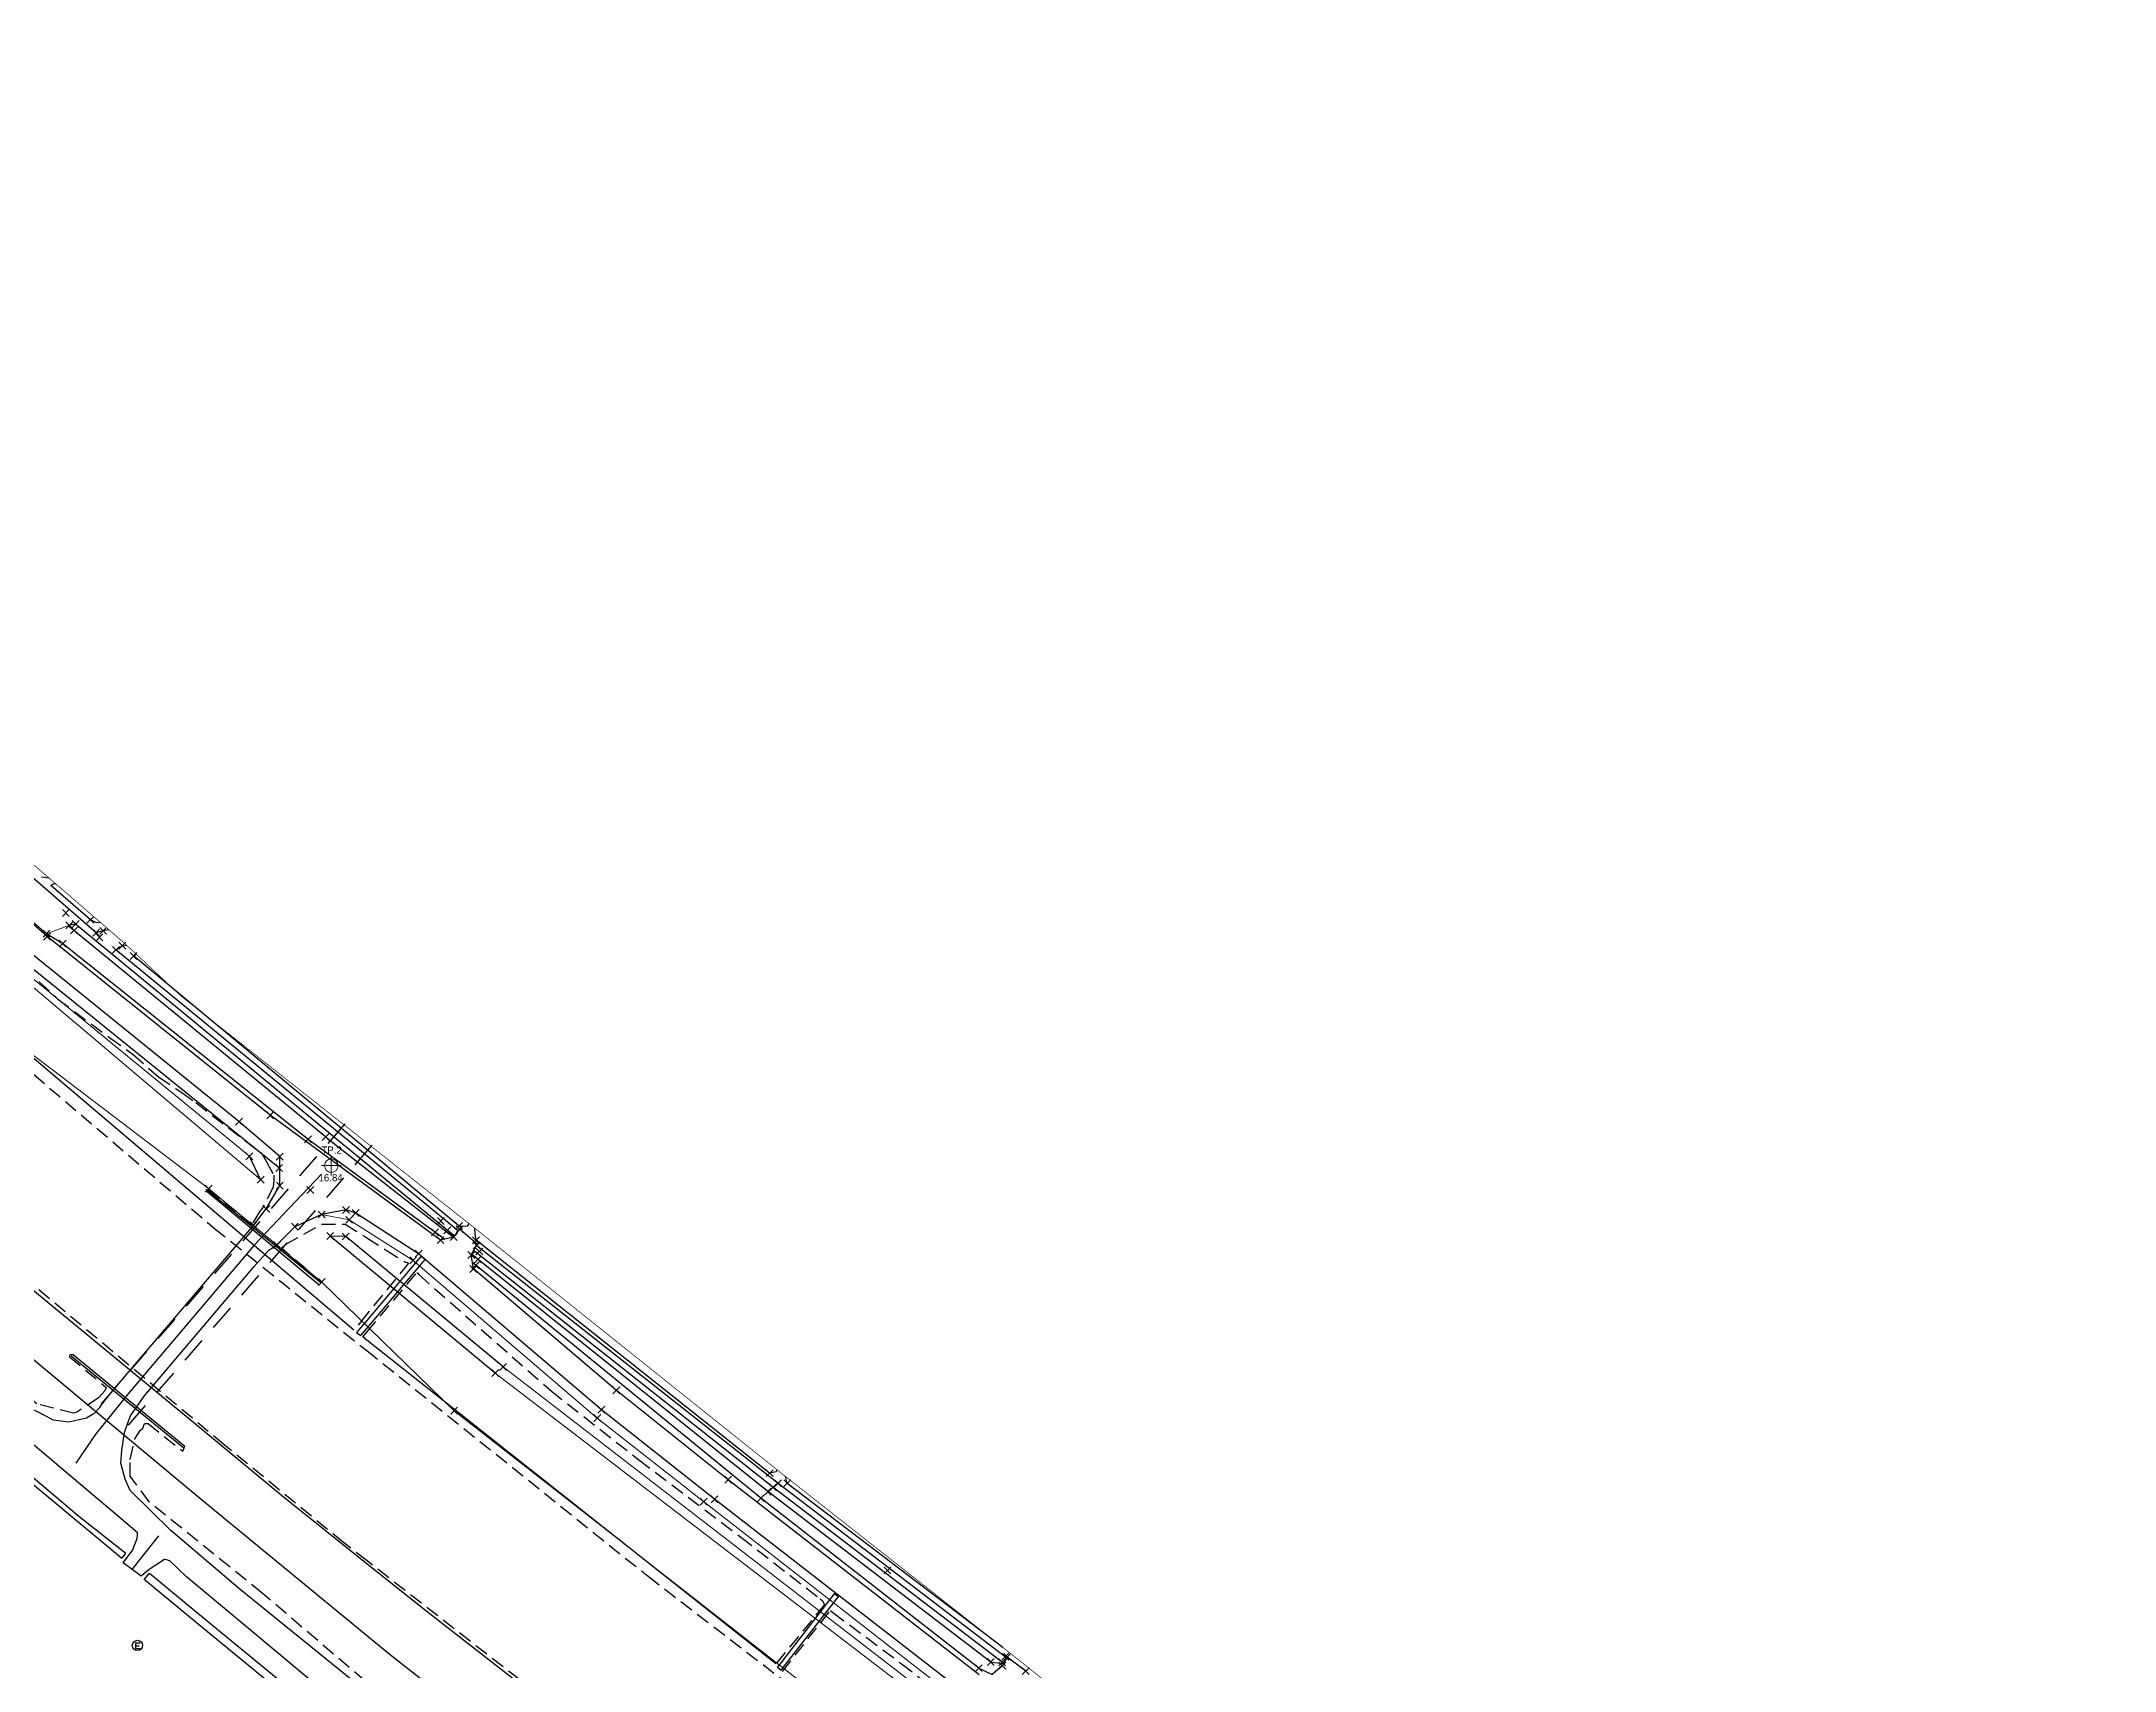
# Model space of a CAD drawing. Header units: millimetres. Extents: x 209513 to 211421, y 268482 to 269727.
# Drawn here: x 210070.6 to 210370.8, y 268719.8 to 268955.9 of the extents above; entities that cross this region are included whole.
import ezdxf
from ezdxf.enums import TextEntityAlignment as Align

# ---------------------------------------------------------------- set-up
doc = ezdxf.new("R2010")
doc.units = ezdxf.units.MM
doc.header["$MEASUREMENT"] = 0
doc.header["$PDMODE"] = 3
doc.header["$PDSIZE"] = 0.5
for name, pattern in [('7P5M5', [12.5, 7.5, -5]), ('AD0024', [3, 2, -1]), ('AZ071', [3, 2, -1])]:
    doc.linetypes.add(name, pattern=pattern)
doc.layers.get('0').update_dxf_attribs({"linetype": 'CONTINUOUS'})
doc.layers.add('00-구역계', color=8, linetype='CONTINUOUS', plot=False)
for name, color, linetype, lineweight in [('BOX', 8, 'CONTINUOUS', 0), ('도근점', 8, 'CONTINUOUS', 0), ('측점', 8, 'CONTINUOUS', 0)]:
    doc.layers.add(name, color=color, linetype=linetype, lineweight=lineweight)
for name, color, linetype in [('구조물', 8, 'CONTINUOUS'), ('측구', 8, 'CONTINUOUS'), ('콘크리트포장', 8, 'CONTINUOUS'), ('현황', 8, 'CONTINUOUS'), ('현황-height', 8, 'CONTINUOUS'), ('현황1', 8, 'CONTINUOUS')]:
    doc.layers.add(name, color=color, linetype=linetype)
doc.layers.get('0').off()
doc.styles.add('Style-WORKING', font='WORKING.shx')

# ---------------------------------------------------------------- blocks, each defined once
blk = doc.blocks.new('AZ0202')
at = {"layer": '현황-height'}
for points in [[(-0.2950207600387502, 0.3782051360497327), (0.3696551049048793, 0.3782051360497327)], [(-0.2950207600387502, 0.3782051360497327), (-0.2950207600387502, -0.4423076852153125)], [(-0.2950207600387502, -0.03205127458278945), (0.2414015240673919, -0.03205127458278945)], [(-0.2950207600387502, -0.4423076852153125), (0.3696551049048793, -0.4423076852153125)]]:
    blk.add_lwpolyline(points, dxfattribs=at)
blk.add_circle((0, 0), 0.75, dxfattribs=at)
blk = doc.blocks.new('nfng')
at = {"layer": '도근점', "lineweight": 0}
for points in [[(195018.505, 431932.3304681596), (195018.505, 431931.501), (195018.505, 431930.6715318404)], [(195017.6755318405, 431931.501), (195018.505, 431931.501), (195019.3344681596, 431931.501)]]:
    blk.add_lwpolyline(points, dxfattribs=at)
blk.add_circle((195018.505, 431931.501), 0.5742378270369954, dxfattribs=at)

msp = doc.modelspace()

# ---------------------------------------------------------------- linework, layer by layer
at = {"layer": '00-구역계', "ltscale": 16, "const_width": 0.1, "flags": 128}
msp.add_lwpolyline([(210375.261345, 268612.09998), (210361.412, 268621.806), (210345.113, 268632.995), (210342.279, 268634.942), (210315.917, 268653.117), (210314.227, 268654.262), (210288.935, 268671.394), (210276.936, 268679.258), (210252.173, 268694.545), (210236.541, 268701.938), (210227.161, 268709.418), (210215.748, 268718.473), (210212.359, 268721.187), (210177.906, 268748.3), (210133.389, 268783.903), (210090.886, 268817.5), (210082.663, 268825.18), (210079.313, 268828.079), (210069.5, 268836.567)], dxfattribs=at)
at = {"layer": 'BOX', "lineweight": 0}
for p, q in [((210071.334, 268826.602, 17.568), (210069.333, 268828.333, 17.528)), ((210074.639, 268827.813, 15.606), (210071.334, 268826.602, 17.568))]:
    msp.add_line(p, q, dxfattribs=at)
at = {"layer": '구조물', "linetype": '7P5M5', "ltscale": 0.5}
for points in [[(210114.5193762794, 268799.0453904561), (210078.4218676269, 268757.5669892866)], [(210118.4398952034, 268795.9339734411), (210082.1935741681, 268754.2845770994)]]:
    msp.add_lwpolyline(points, dxfattribs=at)
at = {"layer": '측구', "lineweight": -3}
for p, q in [((210133.634, 268781.439, 15.777), (210177.275, 268746.976, 15.941)), ((210177.275, 268746.976, 15.941), (210210.4089855776, 268721.6797701577, 16.06081321818854))]:
    msp.add_line(p, q, dxfattribs=at)
at = {"layer": '측구', "lineweight": -3, "extrusion": (0.001295857226611187, 0.004692043365696246, 0.9999881526713718), "elevation": 1549.218406282102}
msp.add_lwpolyline([(210130.7756276011, 268779.2375192411), (210081.1823290929, 268819.9570884368), (210082.0983348032, 268820.5510997888)], dxfattribs=at)
at = {"layer": '측구', "lineweight": -3}
for points in [[(210079.534, 268827.011, 15.664), (210078.525, 268826.74, 15.638), (210047.9369204192, 268853.3071394786, 15.53922256324832)], [(210130.4174905966, 268782.8085096953, 15.79667936819548), (210129.387, 268783.605, 15.77), (210075.542, 268827.992, 15.604), (210075.24, 268827.942, 15.611), (210074.639, 268827.813, 15.606)], [(210209.953108105, 268720.8636446823, 16.03811014903416), (210176.539, 268746.394, 16.021), (210176.539, 268746.394, 16.021), (210133.1823496126, 268780.6722461528, 15.86614828476559)]]:
    msp.add_polyline3d(points, dxfattribs=at)
at = {"layer": '측점', "lineweight": -3}
for p in [(210074.134, 268829.592, 15), (210075.542, 268827.992, 15.604), (210077.683, 268828.61, 15.545), (210071.334, 268826.602, 17.568), (210071.417, 268826.17, 17.688), (210073.681, 268825.14, 17.513), (210074.639, 268827.813, 15.606), (210075.306, 268827.056, 15.676), (210078.525, 268826.74, 15.638), (210079.004, 268826.056, 15.035), (210079.534, 268827.011, 15.664), (210081.379, 268824.267, 15.648), (210082.295, 268824.861, 15.643), (210083.93, 268823.377, 15.732), (210099.201, 268799.376, 16.896), (210103.723, 268800.297, 16.806), (210109.209, 268796.799, 16.894), (210111.749, 268797.146, 15.765), (210100.716, 268794.35, 18.5), (210105.022, 268792.652, 17.151), (210105.107, 268794.294, 16.91), (210094.81, 268789.668, 22.482), (210102.33, 268790.975, 18.621), (210105.128, 268790.095, 17.235), (210109.54, 268789.463), (210103.155, 268786.724, 17.65), (210111.171, 268785.906, 17.095), (210114.707, 268786.564, 16.85), (210116.105, 268786.126, 16.732), (210101.309, 268784.337, 17.825), (210107.29, 268784.147, 17.549), (210115.158, 268785.144, 16.895), (210127.589, 268783.331, 16.387), (210128.437, 268784.985, 15.192), (210129.387, 268783.605, 15.77), (210131.073, 268784.24, 15.776), (210131.149, 268783.783, 15.923), (210104.701, 268781.497, 17.828), (210112.405, 268782.791, 18.753), (210114.669, 268782.724, 18.545), (210125.213, 268780.234, 16.515), (210128.392, 268782.197, 16.32), (210130.294, 268782.644, 16.05), (210132.841, 268780.049, 16.169), (210133.535, 268782.176, 15.761), (210133.634, 268781.439, 15.777), (210134.02, 268780.552, 15.19), (210124.431, 268779.256, 16.513), (210133.15, 268778.021, 16.384), (210133.488, 268778.547, 16.355), (210133.83, 268779.406, 15.91), (210111.201, 268776.131, 22.677), (210136.322, 268762.933, 18.687), (210137.451, 268763.824, 18.558), (210153.869, 268760.422, 16.583), (210130.37, 268757.482, 23.921), (210151.089, 268756.42, 16.903), (210151.698, 268757.626, 16.684), (210170.054, 268747.485, 16.723), (210176.054, 268748.43, 16.739), (210177.275, 268746.976, 15.941), (210178.612, 268746.986, 15.774), (210166.498, 268744.306, 16.988), (210168.073, 268744.652, 16.797), (210174.786, 268744.807, 17.85), (210175.797, 268745.767, 16.014), (210176.539, 268746.394, 16.021), (210193.132, 268734.334, 15.375), (210206.351, 268720.174, 18.351), (210208.09, 268721.056, 16.193), (210209.738, 268721.028, 16.038), (210209.774, 268720.543, 16.745), (210210.189, 268721.851, 16.06), (210210.47, 268721.789, 16.608), (210213.154, 268719.743, 16.62)]:
    msp.add_point(p, dxfattribs=at)
at = {"layer": '콘크리트포장', "lineweight": -3}
for points in [[(210101.309, 268784.337, 17.825), (210103.155, 268786.724, 17.65), (210105.128, 268790.095, 17.235), (210105.107, 268794.294, 16.91), (210099.201, 268799.376, 16.896), (210069.046, 268823.754, 17.693), (210066.429, 268825.934, 17.705), (210053.644, 268838.888, 16.428), (210028.032, 268861.46, 16.404), (209996.508, 268888.878, 16.53), (209970.583, 268911.019, 16.624), (209954.609, 268923.583, 17.156), (209940.307, 268937.621, 16.736), (209922.76, 268953.425, 16.689), (209919.9880000002, 268955.079, 16.87699999998815)], [(210206.385, 268719.225, 17.245), (210170.054, 268747.485, 16.723), (210153.869, 268760.422, 16.583), (210133.15, 268778.021, 16.384), (210132.841, 268780.049, 16.169), (210133.685, 268781.59, 15.93), (210131.149, 268783.783, 15.923), (210130.294, 268782.644, 16.05), (210128.392, 268782.197, 16.32), (210103.723, 268800.297, 16.806), (210071.417, 268826.17, 17.688), (210068.992, 268828.341, 17.75)], [(210265.539, 268673.157, 16.893), (210238.18, 268692.093, 16.855), (210214.187, 268708.878, 17.314), (210168.073, 268744.652, 16.797), (210151.698, 268757.626, 16.684), (210125.213, 268780.234, 16.515), (210116.105, 268786.126, 16.732), (210114.707, 268786.564, 16.85), (210111.171, 268785.906, 17.095), (210107.29, 268784.147, 17.549), (210104.701, 268781.497, 17.828)], [(210213.154, 268719.743, 16.62), (210210.47, 268721.789, 16.608), (210209.774, 268720.543, 16.745), (210208.268, 268719.267, 17.125)]]:
    msp.add_polyline3d(points, dxfattribs=at)
at = {"layer": '현황', "lineweight": 0}
for p, q in [((210067.204, 268820.688, 18.702), (210102.33, 268790.975, 18.621)), ((210100.716, 268794.35, 18.5), (210067.499, 268821.614, 18.576)), ((210094.81, 268789.668, 22.482), (210061.237, 268815.192, 23.905)), ((210111.201, 268776.131, 22.677), (210094.81, 268789.668, 22.482)), ((210115.158, 268785.144, 16.895), (210111.171, 268785.906, 17.095)), ((210124.431, 268779.256, 16.513), (210115.158, 268785.144, 16.895)), ((210151.089, 268756.42, 16.903), (210124.431, 268779.256, 16.513)), ((210207.285, 268708.511, 18.812), (210136.3220000001, 268762.9330000003, 18.68700000000007)), ((210137.451, 268763.824, 18.558), (210207.807, 268709.553, 18.751)), ((210202.246, 268701.265, 23.993), (210130.37, 268757.482, 23.921)), ((210166.498, 268744.306, 16.988), (210151.089, 268756.42, 16.903)), ((210213.363, 268707.817, 17.526), (210166.498, 268744.306, 16.988))]:
    msp.add_line(p, q, dxfattribs=at)
at = {"layer": '현황', "lineweight": -3}
for p, q in [((210111.749, 268797.146, 15.765), (210130.294, 268782.644, 16.05)), ((210208.09, 268721.056, 16.193), (210209.953108105, 268720.8636446823, 16.03811014903416)), ((210206.351, 268720.174, 18.351), (210208.268, 268719.267, 17.125))]:
    msp.add_line(p, q, dxfattribs=at)
at = {"layer": '현황', "linetype": 'Continuous'}
msp.add_line((210178.612, 268746.986, 15.774), (210209.829, 268723.215, 15.806), dxfattribs=at)
at = {"layer": '현황', "linetype": 'AD0024'}
for points in [[(210117.7538404583, 268735.7154414549), (210114.34092991, 268738.375576827), (210097.06101367, 268752.535899694), (210046.571263607, 268794.786819844), (210008.631462265, 268827.927490263), (209963.889931363, 268866.922992263), (209952.811745969, 268876.578430574), (209925.721872943, 268899.4988645), (209921.511903285, 268904.048934929), (209918.621912141, 268906.078978544), (209910.561919288, 268910.139093089), (209901.911920225, 268913.889212885), (209892.321930629, 268918.919348314), (209879.89196027, 268926.949528064), (209876.531947069, 268927.169569081), (209876.131942065, 268926.879572793), (209875.971937634, 268926.539573448), (209875.921933932, 268926.219572863), (209876.001930833, 268925.899570721), (209876.231928756, 268925.609566894), (209882.871889298, 268919.139462972), (209895.351836849, 268909.009273236), (209904.101793759, 268901.349136487), (209912.381759747, 268894.739008446)], [(209933.652188548, 268925.018876526), (209961.742043811, 268899.988425825), (209999.892936317, 268866.964025039), (210008.841809282, 268859.217644675), (210042.08162972, 268829.517065379), (210095.651358862, 268783.906103627), (210117.7186831647, 268766.1885750643)], [(210117.7186831647, 268766.1885750643), (210158.451096147, 268733.485122641), (210207.170922296, 268696.024442437), (210265.660730518, 268652.563635085), (210277.7922657774, 268643.8878470456)], [(210238.386764475, 268643.8415636583), (210196.310630701, 268674.974414472), (210151.650789856, 268709.295037867), (210117.7538404583, 268735.7154414549)]]:
    msp.add_lwpolyline(points, dxfattribs=at)
at = {"layer": '현황', "linetype": 'Continuous'}
for points in [[(210115.831281983, 268769.145743432), (210026.021733952, 268845.407355725)], [(210071.6995625268, 268834.6644333305), (210070.5988709455, 268834.7820792378)], [(210071.9773134629, 268833.5811050071), (210072.271812969, 268833.816698982), (210072.6250208527, 268833.8639349844)], [(210079.1603556965, 268828.2110335114), (210078.871779674, 268828.186581648), (210078.491778198, 268828.206586685), (210077.683, 268828.61)], [(210009.651443052, 268825.777466234), (210010.961438182, 268824.807444344), (210012.34143727, 268824.167423186), (210035.891312402, 268803.437007509), (210069.071145135, 268775.246411048), (210092.67103093, 268755.785978909), (210105.350967901, 268745.235742379), (210117.7543036089, 268735.3139984747)], [(210083.93, 268823.377), (210084.3216649794, 268823.6308637916)], [(210094.621414127, 268789.246148797), (210110.831333706, 268775.705850755)], [(210111.121337785, 268775.955848354), (210094.641415668, 268789.376149294)], [(210068.650951291, 268758.036320068), (210072.270946219, 268756.166260072), (210074.560952969, 268755.876227114), (210077.140970364, 268756.426194966), (210077.990980326, 268756.986186542), (210078.270983335, 268757.14618363), (210079.060995498, 268757.926177297), (210079.311001055, 268758.32617617), (210080.721027771, 268760.166167475), (210101.309, 268784.337)], [(210132.4902530621, 268784.613425167), (210132.251533069, 268784.195675176), (210131.073, 268784.24)], [(210133.535, 268782.176), (210133.501520194, 268782.485653147), (210133.401526542, 268783.0956578), (210133.3644153559, 268783.9224332232)], [(210117.7758229821, 268716.6617455438), (210117.44070247, 268716.935403093), (210099.39078917, 268731.595743764), (210089.320840988, 268740.115933516), (210083.450880493, 268745.926048197), (210082.730895588, 268747.556067496), (210082.080918581, 268749.866089719), (210082.250940001, 268751.716098023), (210082.638585921, 268754.331124754), (210083.096974286, 268755.705882394), (210083.501427806, 268756.757161922), (210085.48815532, 268759.605268239), (210101.392363224, 268778.380419876), (210103.526850364, 268780.766722393), (210104.701, 268781.497)], [(210074.921061512, 268765.456276585), (210091.250982879, 268752.045976489)], [(210075.241064248, 268765.57627292), (210091.360986493, 268752.325976616)], [(210117.7169142152, 268767.7218397268), (210117.131276892, 268768.185719968)], [(210176.96104743, 268720.794873631), (210117.7169142152, 268767.7218397268)], [(210117.7816690734, 268711.5945545349), (210111.720673961, 268716.585481431), (210100.860729398, 268725.695688286), (210091.620776075, 268733.425862605), (210089.20079135, 268735.725909627), (210089.000791153, 268735.785912752), (210088.750790968, 268735.865916688), (210088.43079014, 268735.91592142), (210086.180764075, 268734.455944186), (210085.06074849, 268733.495954196), (210082.420758536, 268735.416001933), (210083.820785726, 268737.305993399), (210083.960791475, 268737.76599411), (210084.460807169, 268738.975994166), (210084.510813314, 268739.505996533), (210084.490816137, 268739.765998311), (210082.410827128, 268741.556037388), (210061.860931353, 268758.906417607)], [(210177.1215407018, 268748.92738065), (210177.121364324, 268748.925043991), (210177.021360556, 268748.635043145), (210176.054, 268748.43)], [(210178.612, 268746.986), (210178.612, 268746.986), (210178.3621153169, 268747.9410572493)], [(210117.7543036089, 268735.3139984747), (210126.440876279, 268728.365387918), (210179.410681073, 268687.084645014)]]:
    msp.add_lwpolyline(points, dxfattribs=at)
at = {"layer": '현황', "linetype": 'Continuous', "extrusion": (-0.0009537644976267602, 0.0008309715997454555, 0.9999991999094217), "elevation": 38.56929188255036}
msp.add_lwpolyline([(210077.6022758486, 268828.6707649835), (210071.8965827763, 268833.6418717066)], dxfattribs=at)
at = {"layer": '현황', "lineweight": -3, "extrusion": (-0.001459225586661485, 0.001197635685784514, 0.9999982181631384), "elevation": 31.08558599697604}
msp.add_lwpolyline([(210111.5483046644, 268797.3015430453), (210074.261678701, 268827.9038808162)], dxfattribs=at)
at = {"layer": '현황', "lineweight": -3, "extrusion": (-0.003490945867066969, -0.0006954673712855556, 0.999993664790977), "elevation": -904.6707208037786}
msp.add_lwpolyline([(210079.1285854778, 268826.6140041255), (210078.3085892216, 268826.4468418951)], dxfattribs=at)
at = {"layer": '현황', "lineweight": -3, "extrusion": (-0.03118067967594459, -0.003905343920925377, 0.9995061348004852), "elevation": -7584.727008215589}
msp.add_lwpolyline([(-240632.210750407, 241743.6408148569), (-240632.210750407, 241744.2716663991)], dxfattribs=at)
at = {"layer": '현황', "linetype": 'Continuous', "extrusion": (-0.0005525303868205732, 0.000458697616804123, 0.9999997421533009), "elevation": 22.96288320700575}
msp.add_lwpolyline([(210131.0496412718, 268784.2577435573), (210083.9066241566, 268823.3947476744)], dxfattribs=at)
at = {"layer": '현황', "lineweight": -3, "extrusion": (-0.01394664304547255, 0.02916351937947327, 0.9994773535629337), "elevation": 4927.27987670863}
msp.add_lwpolyline([(-305507.0698169037, -151765.377687163), (-305507.0698169037, -151769.120715616)], dxfattribs=at)
at = {"layer": '현황'}
for points in [[(210111.152740048, 268791.735473234), (210107.385945311, 268787.804926814), (210101.386877811, 268781.468225297), (210083.10459205, 268759.885718363), (210078.46642075, 268754.153137859), (210075.56995218, 268749.859588117)], [(210087.57218982, 268739.348421252), (210083.697891679, 268734.487150853)]]:
    msp.add_lwpolyline(points, dxfattribs=at)
at = {"layer": '현황', "lineweight": -3, "extrusion": (0.09424122503160921, 0.114278316484752, 0.9889686839763696), "elevation": 50535.84142682121}
msp.add_lwpolyline([(8874.1271849779, -337281.959710667), (8903.728232096299, -337282.047474527), (8905.517536498606, -337280.6432527654)], dxfattribs=at)
at = {"layer": '현황', "lineweight": -3, "extrusion": (0.001633396024379636, -0.001356257542674884, 0.9999977462889131), "elevation": -2.58896425521468}
msp.add_lwpolyline([(210136.0111559755, 268763.1766749445), (210112.0940800764, 268783.0346932099)], dxfattribs=at)
at = {"layer": '현황', "linetype": 'Continuous', "extrusion": (-0.01410982759819502, 0.01119852870784094, 0.9998377396957613), "elevation": 60.77540525802625}
msp.add_lwpolyline([(210155.3648487731, 268764.6024205929), (210112.8362817331, 268798.3505367848)], dxfattribs=at)
at = {"layer": '현황', "color": 8, "linetype": 'Continuous'}
for points in [[(210033.481006127, 268776.806899095), (210036.610989789, 268774.096842594), (210082.250765627, 268736.116008319), (210082.810775874, 268736.816004577), (210076.020806337, 268742.176129216), (210046.190957457, 268767.406677255), (210035.101009581, 268776.476875539), (210033.591019483, 268777.966903724)], [(210117.7149741487, 268769.4034226503), (210125.951444147, 268779.125702568), (210126.191448508, 268779.405702054), (210125.561450035, 268779.825710459), (210117.713635798, 268770.5634590073)], [(210117.713635798, 268770.5634590073), (210116.241280185, 268768.825735929), (210116.861278072, 268768.395724908), (210117.7149741487, 268769.4034226503)], [(210117.7873261684, 268706.6911790093), (210106.838196897, 268715.419114129), (210093.278907357, 268726.557948312), (210085.470014009, 268733.026351792), (210086.23849964, 268733.948011443), (210094.042519017, 268727.483645077), (210107.593096604, 268716.351967101), (210117.7855540326, 268708.2272054311)], [(210177.211043188, 268720.304868321), (210177.721041169, 268719.894861093), (210185.761197455, 268730.174849402), (210186.011202656, 268730.524849224), (210185.381204291, 268730.954857688), (210177.211043188, 268720.304868321)]]:
    msp.add_lwpolyline(points, dxfattribs=at)
at = {"layer": '현황', "lineweight": -3, "extrusion": (-0.06965163363484746, -0.0838220393853368, 0.9940435179836343), "elevation": -37149.9872647756}
msp.add_lwpolyline([(-10063.78029447506, 338994.168200322), (-10104.41040382633, 338992.5257554656), (-10159.3811746228, 338991.5502933075)], dxfattribs=at)
at = {"layer": '현황', "lineweight": -3, "extrusion": (0.3429165417117803, 0.4561190305959987, 0.8211964900975889), "elevation": 194666.6899740305}
msp.add_lwpolyline([(-6537.375777810172, -280106.0241847348), (-6497.343114728516, -280106.9021378086), (-6443.441961782752, -280109.5522753722)], dxfattribs=at)
at = {"layer": '현황', "lineweight": -3, "extrusion": (-0.0333043750469702, 0.0324009228572668, 0.9989199161097592), "elevation": 1733.624953669918}
msp.add_lwpolyline([(-339162.8049319098, -36755.18187644917), (-339162.8049319098, -36781.95468537913)], dxfattribs=at)
at = {"layer": '현황', "lineweight": -3}
for points in [[(210105.1155901854, 268792.5763719778, 17.14887410483197), (210068.174, 268822.428, 17.988), (210051.388, 268839.483, 16.676), (210027.271, 268860.281, 16.69), (209995.897, 268887.959, 16.784), (209969.697, 268910.009, 16.787), (209954.334, 268922.53, 17.396), (209939.827, 268936.89, 16.935), (209920.67, 268953.947, 16.899), (209916.232, 268955.883, 17.049)], [(210128.955770362, 268782.3294949273, 16.34929855421507), (210109.209, 268796.799, 16.894), (210073.681, 268825.14, 17.513), (210071.334, 268826.602, 17.568)]]:
    msp.add_polyline3d(points, dxfattribs=at)
at = {"layer": '현황1', "linetype": 'AZ071'}
for points in [[(210075.241064248, 268765.57627292), (210074.711061707, 268765.556280005), (210074.681058785, 268765.306278992), (210079.991032185, 268760.846181322), (210079.871028754, 268760.586181469), (210079.761025702, 268760.356181651), (210078.871010309, 268759.326187894), (210075.820974767, 268757.336218186), (210075.260969867, 268757.116224586), (210069.930961789, 268758.476305066), (210064.150987061, 268763.006409197), (210054.22104796, 268772.376595559), (210044.371105126, 268781.406777168), (210034.281158056, 268790.176958828), (210023.881199688, 268798.077138336), (210013.221251406, 268807.017324893), (210006.121280882, 268812.537445926), (210005.791284497, 268812.997452547), (210001.191300022, 268816.25752895), (210001.00130017, 268816.347531876), (210000.991301009, 268816.427532403), (210009.651443052, 268825.777466234)], [(210068.031658961, 268821.716685781), (210072.981629943, 268817.136595408), (210080.441600851, 268811.55646594), (210083.881588768, 268809.10640667), (210087.541568574, 268805.846339631), (210090.911558137, 268803.576281967), (210092.971550931, 268802.116246218), (210097.671530884, 268798.466162547), (210102.40151159, 268794.876078492), (210103.131500691, 268793.616061282), (210104.251483101, 268791.606034384), (210104.261474513, 268790.836029653), (210104.151463599, 268789.906025567), (210102.841428102, 268787.256027253), (210102.411418581, 268786.576028952), (210102.241415703, 268786.386030095), (210100.951386699, 268784.306034994), (210094.521417604, 268789.596152187), (210094.431416649, 268789.546153095), (210094.621414127, 268789.246148797)], [(210110.831333706, 268775.705850755), (210111.141339107, 268776.065848749), (210105.371369389, 268781.025956174), (210105.981378468, 268781.595951398), (210111.161434049, 268784.515899512), (210114.601449094, 268784.505853384), (210117.6998168622, 268782.5412375644)], [(210117.6998168622, 268782.5412375644), (210120.53143486, 268780.745762679), (210123.221429514, 268779.055727432), (210123.611430141, 268778.935723086), (210123.771430056, 268778.855721114), (210117.7126171118, 268771.4464211958)], [(210117.7155783707, 268768.8797037854), (210124.961420699, 268777.485701721), (210125.111420785, 268777.425699964), (210125.271419013, 268777.195697075), (210144.411326756, 268760.345416807), (210157.101279085, 268750.37523833), (210171.88122808, 268739.165032916), (210183.391185773, 268730.204871543), (210183.731184689, 268729.954866865), (210184.021180089, 268729.41486088), (210176.96104743, 268720.794873631)], [(210117.7126171118, 268771.4464211958), (210115.831281983, 268769.145743432)], [(210117.131276892, 268768.185719968), (210117.7155783707, 268768.8797037854)], [(210117.7741997193, 268718.0687339123), (210117.440718084, 268718.325411572), (210102.580796791, 268731.045696088), (210086.210873921, 268744.266000566), (210083.450903525, 268747.986060068), (210083.440930424, 268750.396074092), (210084.140967126, 268753.406081846), (210084.900983855, 268754.606078366), (210085.260989562, 268754.976075575), (210085.390992479, 268755.186075012), (210085.460996697, 268755.536076078), (210085.630998448, 268755.626074274), (210086.031000077, 268755.616068742), (210091.080977329, 268751.615976309), (210091.360986493, 268752.325976616)], [(210177.91103977, 268719.684858051), (210184.851174526, 268728.544847877), (210184.871174065, 268728.494847386), (210184.971174121, 268728.454846214), (210185.22117303, 268728.244842616), (210195.111140145, 268720.854705845), (210203.621108464, 268714.194586317), (210211.38108354, 268708.474479481), (210216.821065617, 268704.424404342), (210226.841035857, 268697.254267712), (210237.491004461, 268689.654122618), (210265.280927707, 268670.283746833), (210265.620926625, 268670.033742157), (210265.740926448, 268669.963740616), (210265.790925126, 268669.823739299), (210258.65077296, 268659.50374242)]]:
    msp.add_lwpolyline(points, dxfattribs=at)
at = {"layer": '현황1', "flags": 128}
msp.add_lwpolyline([(210069.1282158789, 268765.1943097948), (210094.0017341295, 268744.4246202614), (210120.8934076283, 268722.3246141247), (210139.5933170861, 268707.6012072274), (210158.5915033656, 268692.647599581), (210184.7918952754, 268672.6796621621), (210209.3201626868, 268654.5613725926), (210238.3986432088, 268632.9814665615), (210270.0292486938, 268610.6481796192), (210290.1196725185, 268596.6138441763), (210321.1590511496, 268575.5000587589), (210354.4015174384, 268553.3899396929), (210382.4071138976, 268535.2039281301), (210423.7731527411, 268509.3585685973), (210456.2111217137, 268489.9029249338), (210467.1611663541, 268483.4047250139)], dxfattribs=at)

# ---------------------------------------------------------------- block references
at = {"lineweight": 0, "xscale": 1.70625000000291, "yscale": 1.70625000000291, "zscale": 1.70625000000291}
msp.add_blockref('nfng', (-122637.7571945303, -468190.1245654798, 16.842), dxfattribs=at)
at = {"layer": '현황-height', "color": 8}
msp.add_blockref('AZ0202', (210084.500633922, 268723.465904084), dxfattribs=at)

# ---------------------------------------------------------------- texts
at = {"layer": '도근점', "lineweight": -3, "style": 'Style-WORKING'}
for s, p in [('TP.2', (210112.6139302664, 268794.4127632835, 16.842)), ('16.84', (210112.4723816098, 268790.4073459333, 16.842))]:
    msp.add_text(s, height=1.05, rotation=359.9999999976179, dxfattribs=at).set_placement(p, align=Align.BOTTOM_CENTER)

doc.saveas('drawing.dxf')
